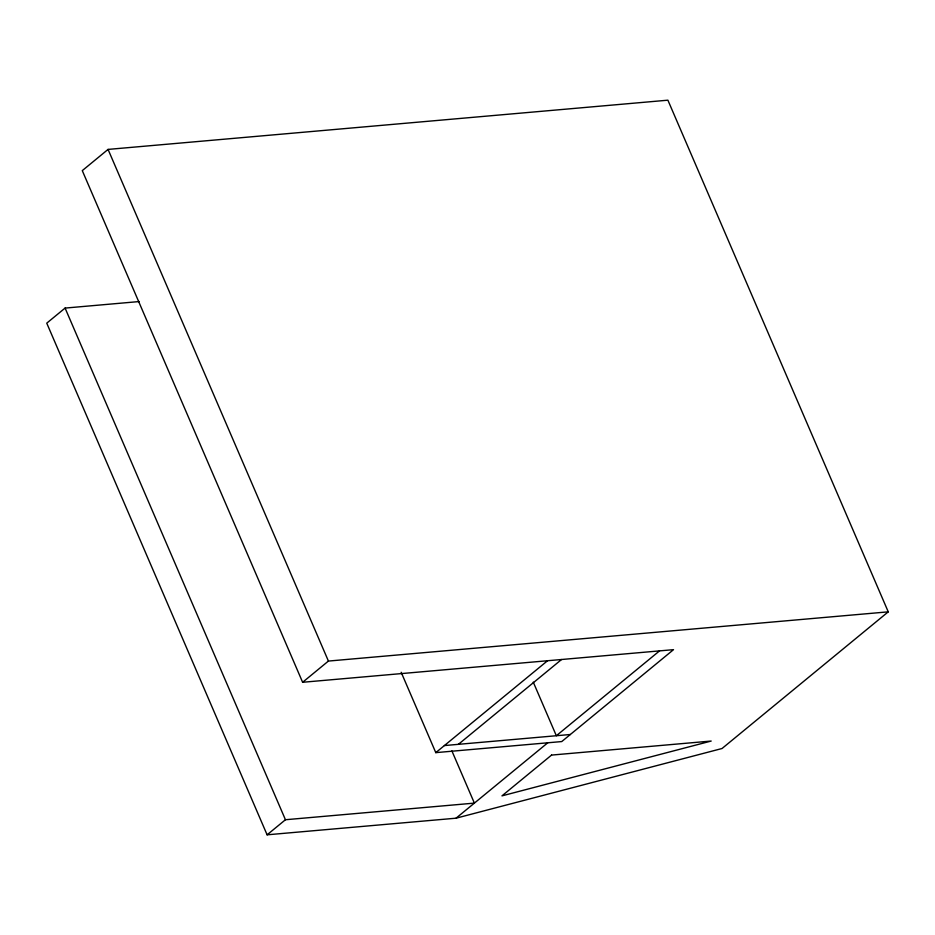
<?xml version="1.0" encoding="UTF-8"?>
<svg xmlns="http://www.w3.org/2000/svg" width="935" height="935" viewBox="0 0 935 935"><rect width="100%" height="100%" fill="white"/><g stroke="black" fill="none" stroke-linecap="round" stroke-linejoin="round"><path stroke-width="1.4" d="M139.21 301.561L65.088 308.083L46.75 323.159L267.106 834.815L456.046 818.195L722.03 748.514L888.25 611.841L667.894 100.185L108.063 149.413L82.28 170.626L302.624 682.281L673.516 649.661L561.748 741.56L435.792 752.64L401.173 672.277M302.624 682.281L328.419 661.068L888.25 611.841M267.106 834.815L285.444 819.738L474.384 803.118L451.885 750.887M435.792 752.64L547.559 660.741M458.384 744.342L561.549 659.514M456.046 818.195L547.758 742.799M659.526 650.9L556.348 735.728L533.277 682.153M444.382 745.569L570.35 734.501M108.063 149.413L328.419 661.068M65.088 308.083L285.444 819.738M551.557 755.083L501.955 795.872L711.196 741.046L551.557 755.083"/></g></svg>
